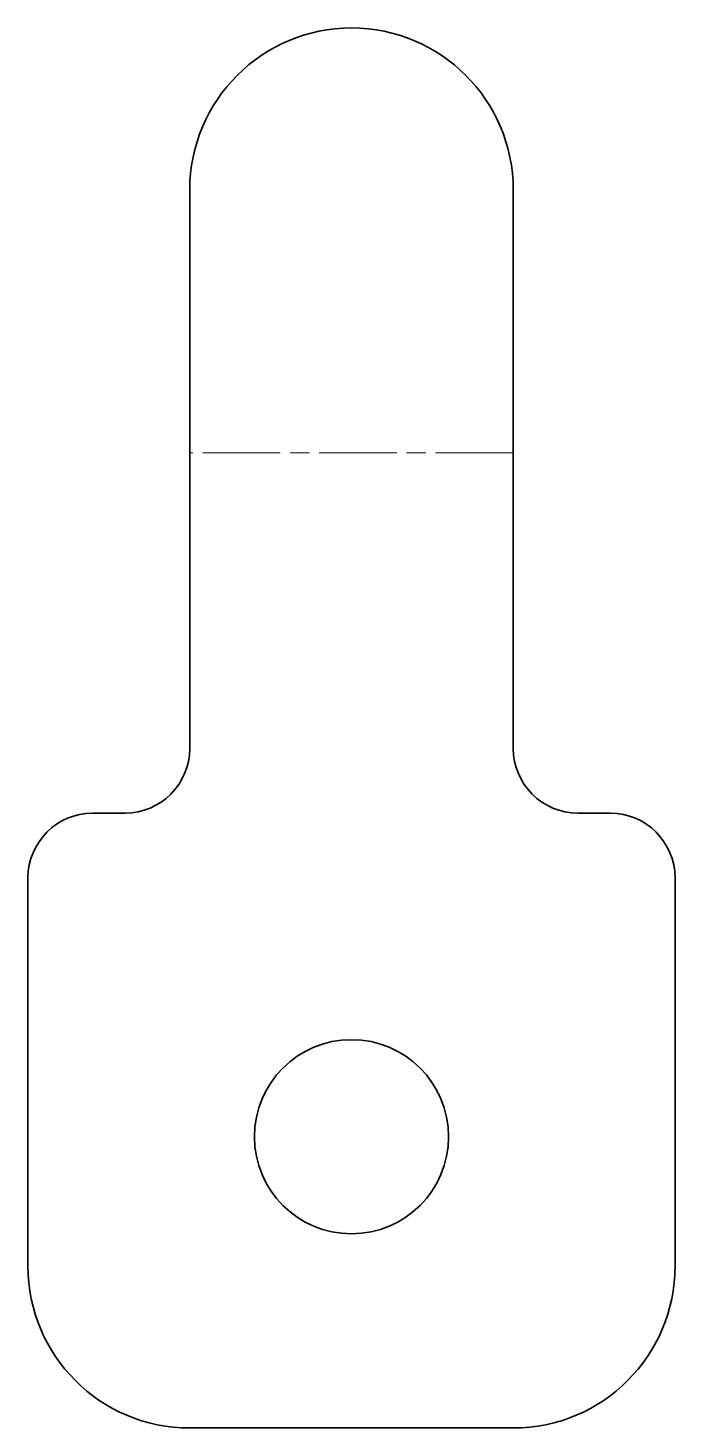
# Model space of a CAD drawing. Header units: inches. Extents: x 0 to 20, y 0 to 43.3.
import ezdxf

# ---------------------------------------------------------------- set-up
doc = ezdxf.new("R2010")
doc.units = ezdxf.units.IN
doc.header["$MEASUREMENT"] = 0
doc.linetypes.add('Chain', pattern=[13.68, 9.12, -1.14, 2.28, -1.14])
doc.layers.add('SIMUMAK Bend Centerline (ISO)', color=7, linetype='Chain', lineweight=9)
doc.layers.add('SIMUMAK Visible (ISO)', color=7, linetype='Continuous', lineweight=35)

# ---------------------------------------------------------------- blocks, each defined once
blk = doc.blocks.new('SMB-01-CHIN-01_Sheet_SMB-01-CHIN-01 (desplegada)')
at = {"layer": 'SIMUMAK Bend Centerline (ISO)', "ltscale": 0.263158}
blk.add_line((5, 8.5), (-5, 8.5), dxfattribs=at)
at = {"layer": 'SIMUMAK Visible (ISO)'}
for p, q in [((-5, 16.631), (-5, -0.631)), ((5, -0.631), (5, 16.631)), ((-7, -2.631), (-8, -2.631)), ((8, -2.631), (7, -2.631)), ((-10, -4.631), (-10, -16.631)), ((10, -4.631), (10, -16.631)), ((-5, -21.631), (5, -21.631))]:
    blk.add_line(p, q, dxfattribs=at)
blk.add_circle((0, -12.631), 3, dxfattribs=at)
at = {"layer": 'SIMUMAK Visible (ISO)', "extrusion": (0, 0, -1)}
for centre, radius, start, end in [((0, 16.631), 5, 0, 180), ((8, -4.631), 2, 360, 90), ((-8, -4.631), 2, 90, 180), ((5, -16.631), 5, 270, 360), ((-5, -16.631), 5, 180, 270)]:
    blk.add_arc(centre, radius, start, end, dxfattribs=at)
at = {"layer": 'SIMUMAK Visible (ISO)'}
for centre, start, end in [((-7, -0.631), 270, 0), ((7, -0.631), 180, 270)]:
    blk.add_arc(centre, 2, start, end, dxfattribs=at)

msp = doc.modelspace()

# ---------------------------------------------------------------- block references
msp.add_blockref('SMB-01-CHIN-01_Sheet_SMB-01-CHIN-01 (desplegada)', (10, 21.631))

doc.saveas('drawing.dxf')
